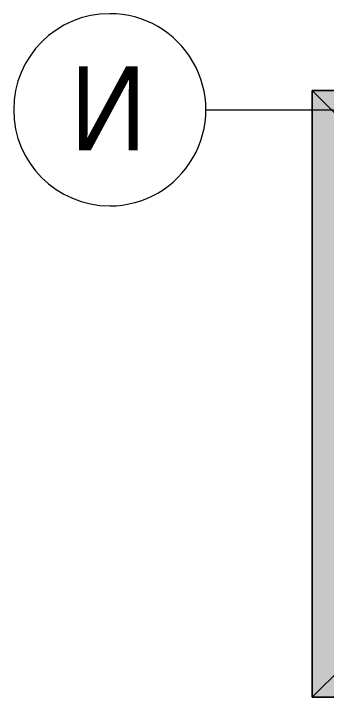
# Model space of a CAD drawing. Header units: millimetres. Extents: x -5524 to 188508, y -8553 to 29000.
# Drawn here: x 52874 to 59381, y 14773 to 29000 of the extents above; entities that cross this region are included whole.
import ezdxf

# ---------------------------------------------------------------- set-up
doc = ezdxf.new("R2010")
doc.units = ezdxf.units.MM
for name, color, linetype, lineweight in [('A-DETL-1', 7, 'Continuous', 5), ('A-GENM', 7, 'Continuous', 5), ('Оси', 7, 'Continuous', 9), ('Оси-1', 7, 'Continuous', 20)]:
    doc.layers.add(name, color=color, linetype=linetype, lineweight=lineweight)
doc.layers.add('A-DETL-GENF-2', color=7, linetype='Continuous', lineweight=9, true_color=0xc0c0c0, transparency=0.4)
doc.layers.add('A-GENM-1', color=7, linetype='Continuous', lineweight=5, true_color=0x737373)
doc.styles.add('Arial_1', font='arial.ttf', dxfattribs={"width": 0.9, "height": 1750})

# ---------------------------------------------------------------- blocks, each defined once
blk = doc.blocks.new('парапет1 - парапет-18629556-3_6_1_птичка')
at = {"layer": 'A-GENM'}
for p, q in [((-2411, 27400), (33928, 27400)), ((-2411, 14773), (-2411, 27400)), ((-268, 14773), (-2411, 14773))]:
    blk.add_line(p, q, dxfattribs=at)
at = {"layer": 'A-GENM-1'}
for p, q in [((-2409, 27398), (-1702, 26691)), ((-2409, 14775), (-1702, 15482))]:
    blk.add_line(p, q, dxfattribs=at)
blk = doc.blocks.new('Ось сетки - D8-29747960-3_6_1_птичка')
at = {"layer": 'Оси-1'}
for start, end in [(360, 180), (180, 360)]:
    blk.add_arc((0, 0), 4, start, end, dxfattribs=at)

msp = doc.modelspace()

# ---------------------------------------------------------------- hatches: boundary and pattern name
at = {"layer": 'A-DETL-GENF-2'}
msp.add_hatch(color=256, dxfattribs=at).paths.add_polyline_path([(59088.9, 14774.9), (61230, 14774.9), (61230, 15358), (100258, 15358), (100258, 23888.3), (95426.1, 23888.3), (95426.1, 27398.1), (59088.9, 27398.1), (59088.9, 15271.3)])

# ---------------------------------------------------------------- linework, layer by layer
at = {"layer": 'A-DETL-1'}
for p, q in [((95426.1, 27398.1), (59088.9, 27398.1)), ((59088.9, 27398.1), (59088.9, 14774.9)), ((59088.9, 14774.9), (61230, 14774.9))]:
    msp.add_line(p, q, dxfattribs=at)
at = {"layer": 'Оси'}
msp.add_line((56873.7, 27000), (69373.7, 27000), dxfattribs=at)

# ---------------------------------------------------------------- block references
at = {"layer": 'A-GENM'}
msp.add_blockref('парапет1 - парапет-18629556-3_6_1_птичка', (61498, 0), dxfattribs=at)
at = {"layer": 'Оси-1', "xscale": 499.9999999999995, "yscale": 499.9999999999995, "zscale": 499.9999999999995, "rotation": 269.9999999999995}
msp.add_blockref('Ось сетки - D8-29747960-3_6_1_птичка', (54873.7, 27000), dxfattribs=at)

# ---------------------------------------------------------------- texts
at = {"layer": 'Оси', "insert": (54051.3, 27905.2), "char_height": 1750, "width": 1948.101, "attachment_point": 1, "style": 'Arial_1'}
msp.add_mtext('\\fArial|b0|i0|c204|p34|;\\W.9;И', dxfattribs=at)

doc.saveas('drawing.dxf')
